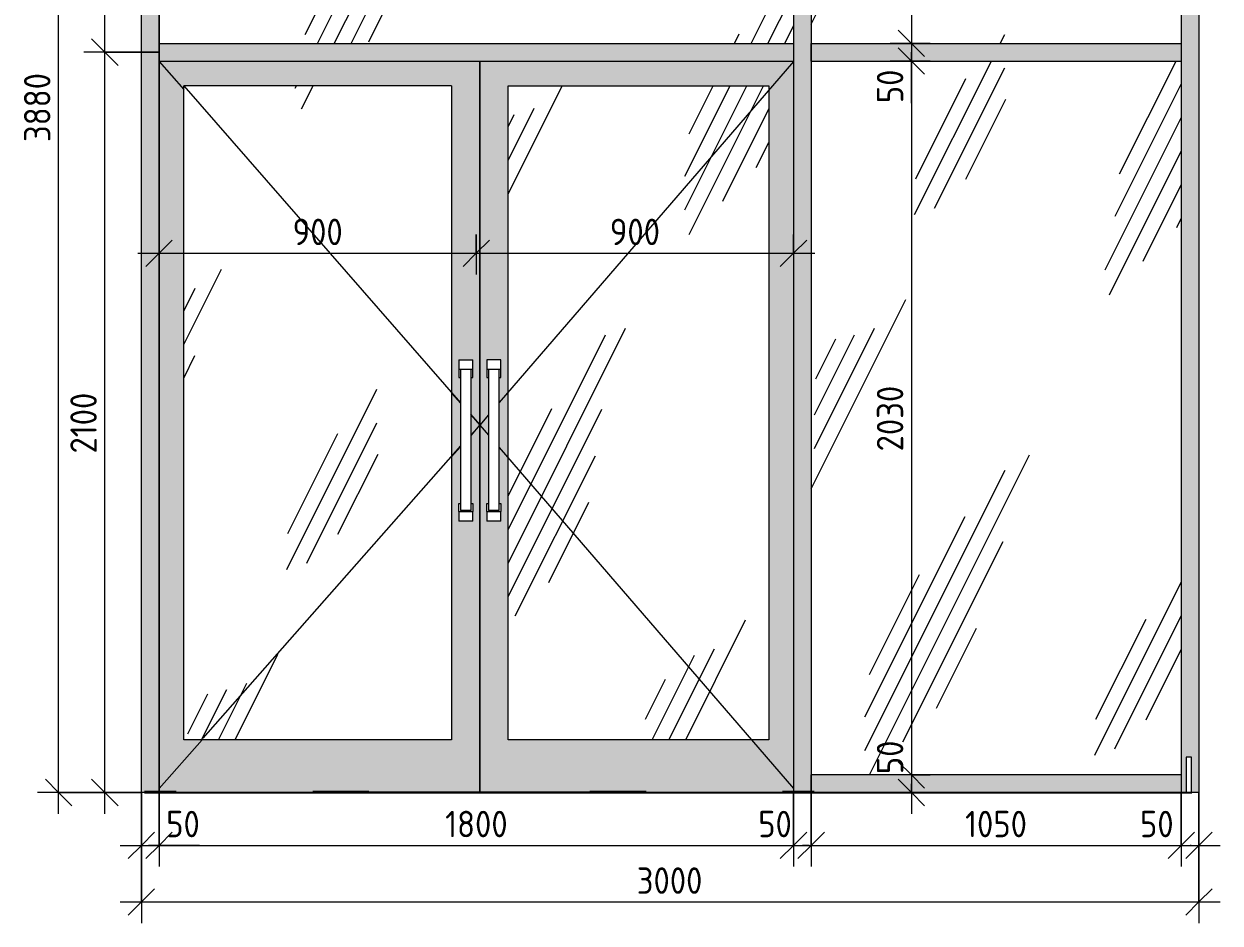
# Model space of a CAD drawing. Header units: millimetres. Extents: x -12093 to 14377, y -395 to 12857.
# Drawn here: x 8097 to 11491, y -370 to 2180 of the extents above; entities that cross this region are included whole.
import ezdxf

# ---------------------------------------------------------------- set-up
doc = ezdxf.new("R2010")
doc.units = ezdxf.units.MM
for name, color, linetype, lineweight in [('A-ANNO-DIMS', 7, 'Continuous', 9), ('A-ANNO-DIMS-50', 7, 'Continuous', 9), ('A-DETL', 7, 'Continuous', 9), ('A-DOOR-1', 7, 'Continuous', 9), ('A-FLOR', 7, 'Continuous', 9), ('A-GENM', 7, 'Continuous', 9), ('A-GLAZ-CURT', 7, 'Continuous', 9), ('A-GLAZ-CWMG', 7, 'Continuous', 9), ('I-WALL', 7, 'Continuous', 9)]:
    doc.layers.add(name, color=color, linetype=linetype, lineweight=lineweight)
for name, color, linetype, lineweight, true_color in [('A-DOOR-GLAZ', 7, 'Continuous', 9, 0x8080ff), ('A-FLOR-1', 7, 'Continuous', 9, 0x787878), ('A-FLOR-FNSH-1', 7, 'Continuous', 25, 0x3c3c3c)]:
    doc.layers.add(name, color=color, linetype=linetype, lineweight=lineweight, true_color=true_color)
doc.styles.add('ISOCPEUR', font='isocpeur.ttf', dxfattribs={"width": 0.9, "height": 75})
doc.dimstyles.new('ISO-1_5', dxfattribs={"dimscale": 304.8, "dimtxt": 74.698588, "dimasz": 0.246063, "dimexe": 0.19685, "dimexo": 0, "dimgap": 0, "dimtad": 1, "dimdec": 0, "dimrnd": 10, "dimzin": 0, "dimdsep": 46, "dimtxsty": 'ISOCPEUR', "dimblk1": 'OBLIQUE', "dimblk2": 'OBLIQUE', "dimsah": 1, "dimcen": 0.09, "dimdle": 0.19685, "dimazin": 0, "dimtfac": 1, "dimtdec": 4, "dimtix": 1, "dimtmove": 0, "dimatfit": 3, "dimfxl": 1, "dimtvp": 1, "dimtolj": 1, "dimtzin": 0, "dimarcsym": 2})
doc.dimstyles.new('ISO-1_5_1', dxfattribs={"dimscale": 304.8, "dimtxt": 74.698588, "dimasz": 0.246063, "dimexe": 0.19685, "dimexo": 0, "dimgap": 0, "dimtad": 1, "dimdec": 0, "dimrnd": 10, "dimzin": 0, "dimdsep": 46, "dimtxsty": 'ISOCPEUR', "dimblk1": 'OBLIQUE', "dimblk2": 'OBLIQUE', "dimsah": 1, "dimcen": 0.09, "dimdle": 0.19685, "dimazin": 0, "dimtfac": 1, "dimtdec": 4, "dimtix": 1, "dimtmove": 1, "dimatfit": 3, "dimfxl": 1, "dimtvp": 1, "dimtolj": 1, "dimtzin": 0, "dimarcsym": 2})
pattern_1 = [(63.435, (-9237.7, 63.5), (-511.17, 1533.5), [635, -381, 635, -381, -807.8]), (63.435, (-9237.7, 63.5), (-511.17, 1533.5), [-2032, 254, -553.8]), (63.435, (-9269.5, 95.2), (-511.17, 1533.5), [508, -635, 381, -381, -934.8]), (63.435, (-9269.5, 95.2), (-511.17, 1533.5), [-1905, 444.5, -490.3]), (63.435, (-9269.5, 190.5), (-511.17, 1533.5), [381, -762, 254, -381, -1061.8]), (63.435, (-9269.5, 190.5), (-511.17, 1533.5), [-1778, 571.5, -490.3]), (63.435, (-9174.2, 95.2), (-511.17, 1533.5), [381, -762, 317.5, -12809.3]), (63.435, (-9079, 190.5), (-511.17, 1533.5), [190.5, -952.5, 127, -12999.8]), (63.435, (-9237.7, 349.2), (-511.17, 1533.5), [127, -952.5, 127, -508, -1125.3]), (63.435, (-9237.7, 349.2), (-511.17, 1533.5), [-1714.5, 317.5, -807.8]), (63.435, (-8666.2, 254), (-511.17, 1533.5), [635, -952.5, 762, -503]), (63.435, (-8666.2, 158.8), (-511.17, 1533.5), [889, -635, 952.5, -376]), (63.435, (-8602.7, 190.5), (-511.17, 1533.5), [1016, -508, 762, -553.8]), (63.435, (-8507.5, 285.8), (-511.17, 1533.5), [635, -889, 508, -807.8]), (63.435, (-8602.7, 476.2), (-511.17, 1533.5), [317.5, -1270, 381, -871.3]), (63.435, (-8412.2, 381), (-511.17, 1533.5), [254, -1270, 254, -1061.8])]

# ---------------------------------------------------------------- blocks, each defined once
blk = doc.blocks.new('Прямоугольный импост - Импост структурный с накладкой - 160мм Темный-30756008-В-10')
at = {"layer": 'A-GLAZ-CWMG'}
blk.add_hatch(color=256, dxfattribs=at).paths.add_polyline_path([(-7950, 0), (-7936, 0), (-7936, 100), (-7921, 100), (-7921, 0), (-7900, 0), (-7900, 2100), (-7950, 2100), (-7950, 40)])
for p, q in [((-7950, 2100), (-7950, 0)), ((-7900, 0), (-7920, 0))]:
    blk.add_line(p, q, dxfattribs=at)
blk = doc.blocks.new('Дверь_Витражная_остекление_ - ДВН_CОШ в витраже-31920700-В-10')
at = {"layer": 'A-DOOR-1'}
h = blk.add_hatch(color=256, dxfattribs=at)
h.paths.add_polyline_path([(-10414.1, 0), (-10414.1, 2), (-9940, 2), (-9940.4, 2075), (-10850, 2075), (-10850, 2), (-10801.3, 2), (-10801.3, 0), (-10773.8, 0)])
h.paths.add_polyline_path([(-10780, 150), (-10780, 2005), (-10020, 2005), (-10020, 150), (-10150.4, 150)])
h.paths.add_polyline_path([(-9962.7, 770), (-10000, 770), (-10000, 820), (-9995, 820), (-9995, 1177.5), (-10000, 1177.5), (-10000, 1227.5), (-9960, 1227.5), (-9960, 1177.5), (-9965, 1177.5), (-9965, 820), (-9960, 820), (-9960, 770), (-9960.7, 770)])
h = blk.add_hatch(color=256, dxfattribs=at)
h.paths.add_polyline_path([(-9126.2, 0), (-9081.3, 0), (-9081.3, 2), (-9050, 2), (-9050, 2075), (-9940, 2075), (-9940, 2), (-9468.5, 2), (-9468.5, 0), (-9400.1, 0)])
h.paths.add_polyline_path([(-9120, 150), (-9860, 150), (-9860, 2005), (-9120, 2005), (-9120, 1939.7)])
h.paths.add_polyline_path([(-9910, 770), (-9920, 770), (-9920, 820), (-9915, 820), (-9915, 1177.5), (-9920, 1177.5), (-9920, 1227.5), (-9880, 1227.5), (-9880, 1177.5), (-9885, 1177.5), (-9885, 820), (-9880, 820), (-9880, 770), (-9905.2, 770)])
h = blk.add_hatch(dxfattribs=at)
h.set_pattern_fill('FP_7', color=256, style=0, pattern_type=2)
h.set_pattern_definition(pattern_1)
h.paths.add_polyline_path([(-10020, 150), (-10020, 2005), (-10780, 2005), (-10780, 150), (-10150.4, 150)])
h = blk.add_hatch(dxfattribs=at)
h.set_pattern_fill('FP_7', color=256, style=0, pattern_type=2)
h.set_pattern_definition(pattern_1)
h.paths.add_polyline_path([(-9860, 150), (-9120, 150), (-9120, 2005), (-9860, 2005), (-9860, 484.2)])
for p, q in [((-10850, 2073.7), (-10780, 1994.3)), ((-9940, 2075), (-9940, 1.9)), ((-9940, 1.9), (-9940, 2075)), ((-9050, 2073.4), (-9885, 1106.2)), ((-9860, 150), (-9860, 2005)), ((-9860, 2005), (-9120, 2005)), ((-9120, 2005), (-9120, 150)), ((-10000, 1227.5), (-10000, 1200)), ((-10000, 1227.5), (-9960, 1227.5)), ((-9960, 1200), (-9960, 1227.5)), ((-9920, 1227.5), (-9920, 1200)), ((-9880, 1227.5), (-9920, 1227.5)), ((-9880, 1200), (-9880, 1227.5)), ((-9960, 1200), (-10000, 1200)), ((-10000, 1200), (-10000, 1177.5)), ((-9995, 1200), (-9995, 800)), ((-9965, 800), (-9965, 1200)), ((-9960, 1177.5), (-9960, 1200)), ((-9880, 1200), (-9920, 1200)), ((-9920, 1200), (-9920, 1177.5)), ((-9915, 1200), (-9915, 800)), ((-9885, 800), (-9885, 1200)), ((-9880, 1177.5), (-9880, 1200)), ((-10000, 1177.5), (-9995, 1177.5)), ((-9965, 1177.5), (-9960, 1177.5)), ((-9920, 1177.5), (-9915, 1177.5)), ((-9885, 1177.5), (-9880, 1177.5)), ((-10020, 1133.2), (-9995, 1104.8)), ((-9965, 1070.8), (-9940, 1042.5)), ((-9915, 1071.5), (-9940, 1042.5)), ((-9940, 1042.5), (-9965, 1014.2)), ((-9940, 1042.5), (-9915, 1013.5)), ((-9995, 980.2), (-10020, 951.8)), ((-9885, 978.8), (-9050, 11.6)), ((-10000, 797.5), (-10000, 820)), ((-10000, 820), (-9995, 820)), ((-9965, 820), (-9960, 820)), ((-9960, 820), (-9960, 797.5)), ((-9920, 797.5), (-9920, 820)), ((-9920, 820), (-9915, 820)), ((-9885, 820), (-9880, 820)), ((-9880, 820), (-9880, 797.5)), ((-10000, 797.5), (-10000, 770)), ((-10000, 797.5), (-9960, 797.5)), ((-9965, 800), (-9995, 800)), ((-9960, 770), (-9960, 797.5)), ((-9920, 797.5), (-9920, 770)), ((-9920, 797.5), (-9880, 797.5)), ((-9885, 800), (-9915, 800)), ((-9880, 770), (-9880, 797.5)), ((-9960, 770), (-10000, 770)), ((-9880, 770), (-9920, 770)), ((-10727.6, 150), (-10850, 11.3)), ((-9120, 150), (-9860, 150))]:
    blk.add_line(p, q, dxfattribs=at)
at = {"layer": 'A-DOOR-GLAZ'}
for p, q in [((-10020, 2005), (-10780, 2005)), ((-10780, 150), (-10780, 2005)), ((-10020, 2005), (-10020, 150)), ((-10020, 150), (-10780, 150))]:
    blk.add_line(p, q, dxfattribs=at)
blk = doc.blocks.new('Прямоугольный импост - Импост структурный с накладкой - 160мм Темный-31915521-В-10')
at = {"layer": 'A-GLAZ-CWMG'}
blk.add_hatch(color=256, dxfattribs=at).paths.add_polyline_path([(-10900, 0), (-10891.3, 0), (-10891.3, 2), (-10850, 2), (-10850, 2100), (-10900, 2100), (-10900, 2)])
for p, q in [((-10850, 2100), (-10850, 2)), ((-10891.3, 0), (-10900, 0))]:
    blk.add_line(p, q, dxfattribs=at)
blk = doc.blocks.new('Системная панель - Стекло - 40мм-31920837-В-10')
at = {"layer": 'A-GLAZ-CURT'}
h = blk.add_hatch(dxfattribs=at)
h.set_pattern_fill('FP_7', color=256, style=0, pattern_type=2)
h.set_pattern_definition(pattern_1)
h.paths.add_polyline_path([(-7950, 50), (-7950, 2075), (-9000, 2075), (-9000, 50)])
blk = doc.blocks.new('Прямоугольный импост - Импост структурный с накладкой - 160мм Темный-31920697-В-10')
at = {"layer": 'A-GLAZ-CWMG'}
blk.add_hatch(color=256, dxfattribs=at).paths.add_polyline_path([(-7950, 0), (-7950, 50), (-9000, 50), (-9000, 2), (-8991.3, 2), (-8991.3, 0)])
for p, q in [((-9000, 2), (-9000, 50)), ((-7950, 50), (-9000, 50)), ((-7950, 50), (-7950, 0))]:
    blk.add_line(p, q, dxfattribs=at)
blk = doc.blocks.new('Прямоугольный импост - Импост структурный с накладкой - 160мм Темный-30755591-В-10')
at = {"layer": 'A-GLAZ-CWMG'}
blk.add_hatch(color=256, dxfattribs=at).paths.add_polyline_path([(-9050, 2), (-9000, 2), (-9000, 2100), (-9050, 2100), (-9050, 18.8)])
for p, q in [((-9050, 2100), (-9050, 2)), ((-9000, 2100), (-9000, 2))]:
    blk.add_line(p, q, dxfattribs=at)
blk = doc.blocks.new('Плинтус - Плинтус керамогранит бежевый-32865251-В-10')
at = {"layer": 'A-GENM'}
for p, q in [((-7921, 100), (-7936, 100)), ((-7936, 100), (-7936, 0)), ((-7921, 0), (-7921, 100)), ((-7936, 0), (-7921, 0))]:
    blk.add_line(p, q, dxfattribs=at)
blk = doc.blocks.new('Системная панель - Стекло - 40мм-32772032-В-10')
at = {"layer": 'A-GLAZ-CURT'}
h = blk.add_hatch(dxfattribs=at)
h.set_pattern_fill('FP_7', color=256, style=0, pattern_type=2)
h.set_pattern_definition(pattern_1)
h.paths.add_polyline_path([(-9400.1, 2125), (-9050, 2125), (-9050, 3475), (-10850, 3475), (-10850, 2125)])
blk = doc.blocks.new('Системная панель - Стекло - 40мм-32772033-В-10')
at = {"layer": 'A-GLAZ-CURT'}
h = blk.add_hatch(dxfattribs=at)
h.set_pattern_fill('FP_7', color=256, style=0, pattern_type=2)
h.set_pattern_definition(pattern_1)
h.paths.add_polyline_path([(-9000, 2125), (-7950, 2125), (-7950, 3475), (-9000, 3475), (-9000, 2910.1)])
blk = doc.blocks.new('Прямоугольный импост - Импост структурный с накладкой - 160мм Темный-32352607-В-10')
at = {"layer": 'A-GLAZ-CWMG'}
blk.add_hatch(color=256, dxfattribs=at).paths.add_polyline_path([(-7950, 2100), (-7900, 2100), (-7900, 3500), (-7950, 3500), (-7950, 2115)])
blk.add_line((-7950, 3500), (-7950, 2100), dxfattribs=at)
blk = doc.blocks.new('Прямоугольный импост - Импост структурный с накладкой - 160мм-31915517-В-10')
at = {"layer": 'A-GLAZ-CWMG'}
for p, q in [((-10900, 2100), (-10850, 2100)), ((-10850, 2), (-10850, 2100)), ((-10891.3, 0), (-10900, 0))]:
    blk.add_line(p, q, dxfattribs=at)
blk = doc.blocks.new('Прямоугольный импост - Импост структурный с накладкой - 160мм Темный-31920698-В-10')
at = {"layer": 'A-GLAZ-CWMG'}
blk.add_hatch(color=256, dxfattribs=at).paths.add_polyline_path([(-10780, 2075), (-9050, 2075), (-9050, 2125), (-10850, 2125), (-10850, 2075)])
for p, q in [((-10850, 2075), (-10850, 2125)), ((-10850, 2125), (-9050, 2125)), ((-9050, 2125), (-9050, 2075)), ((-10850, 2075), (-9050, 2075))]:
    blk.add_line(p, q, dxfattribs=at)
blk = doc.blocks.new('Прямоугольный импост - Импост структурный с накладкой - 160мм Темный-31920699-В-10')
at = {"layer": 'A-GLAZ-CWMG'}
blk.add_hatch(color=256, dxfattribs=at).paths.add_polyline_path([(-7950, 2075), (-7950, 2125), (-9000, 2125), (-9000, 2075)])
for p, q in [((-9000, 2075), (-9000, 2125)), ((-9000, 2125), (-7950, 2125)), ((-7950, 2125), (-7950, 2075)), ((-9000, 2075), (-7950, 2075))]:
    blk.add_line(p, q, dxfattribs=at)
blk = doc.blocks.new('Прямоугольный импост - Импост структурный с накладкой - 160мм Темный-32352604-В-10')
at = {"layer": 'A-GLAZ-CWMG'}
blk.add_hatch(color=256, dxfattribs=at).paths.add_polyline_path([(-9039.4, 2100), (-9000, 2100), (-9000, 3500), (-9050, 3500), (-9050, 2100), (-9040, 2100)])
for p, q in [((-9050, 3500), (-9050, 2100)), ((-9000, 3500), (-9000, 2100))]:
    blk.add_line(p, q, dxfattribs=at)
blk = doc.blocks.new('Прямоугольный импост - Импост структурный с накладкой - 160мм Темный-V3-В-10')
at = {"layer": 'A-GLAZ-CWMG'}
blk.add_hatch(color=256, dxfattribs=at).paths.add_polyline_path([(-10875, 2100), (-10850, 2100), (-10850, 3500), (-10900, 3500), (-10900, 2100)])
blk.add_line((-10850, 3500), (-10850, 2100), dxfattribs=at)
blk = doc.blocks.new('Прямоугольный импост - Импост структурный с накладкой - 160мм Темный-32772042-В-10')
at = {"layer": 'A-GLAZ-CWMG'}
for q in [(-10850, 3500), (-10900, 2100)]:
    blk.add_line((-10850, 2100), q, dxfattribs=at)
blk = doc.blocks.new('DIMBLOCK117-В-10')
at = {"layer": 'A-ANNO-DIMS-50', "lineweight": 20}
for p, q in [((8327.1, 2100), (8289.6, 2137.5)), ((8327.1, 2100), (8364.6, 2062.5)), ((8327.1, 0), (8289.6, 37.5)), ((8327.1, 0), (8364.6, -37.5))]:
    blk.add_line(p, q, dxfattribs=at)
at = {"layer": 'A-ANNO-DIMS-50'}
for p, q in [((8430.8, 2100), (8267.1, 2100)), ((8327.1, -60), (8327.1, 2100)), ((8327.1, 2100), (8430.8, 2100)), ((8430.8, 0), (8267.1, 0)), ((8327.1, 0), (8430.8, 0))]:
    blk.add_line(p, q, dxfattribs=at)
at = {"layer": 'A-ANNO-DIMS-50', "color": 0, "insert": (8229.1, 961.7), "char_height": 75, "width": 212.029, "attachment_point": 1, "rotation": 90, "line_spacing_factor": 1.149209, "style": 'ISOCPEUR'}
blk.add_mtext('2100', dxfattribs=at)
blk = doc.blocks.new('_Oblique')
at = {"color": 0, "linetype": 'ByBlock', "lineweight": -2}
blk.add_line((-0.5, -0.5), (0.5, 0.5), dxfattribs=at)
blk = doc.blocks.new('DIMBLOCK118-В-10')
at = {"layer": 'A-ANNO-DIMS-50', "lineweight": 20}
for p, q in [((8327.1, 3525), (8289.6, 3562.5)), ((8327.1, 3525), (8364.6, 3487.5)), ((8327.1, 2100), (8289.6, 2137.5)), ((8327.1, 2100), (8364.6, 2062.5))]:
    blk.add_line(p, q, dxfattribs=at)
at = {"layer": 'A-ANNO-DIMS-50'}
for p, q in [((8480.8, 3525), (8267.1, 3525)), ((8327.1, 2100), (8327.1, 3525)), ((8327.1, 3525), (8480.8, 3525)), ((8430.8, 2100), (8267.1, 2100)), ((8327.1, 2100), (8430.8, 2100))]:
    blk.add_line(p, q, dxfattribs=at)
at = {"layer": 'A-ANNO-DIMS-50', "color": 0, "insert": (8229.1, 2720.6), "char_height": 75, "width": 220.648, "attachment_point": 1, "rotation": 90, "line_spacing_factor": 1.149209, "style": 'ISOCPEUR'}
blk.add_mtext('1430', dxfattribs=at)
blk = doc.blocks.new('DIMBLOCK123-В-10')
at = {"layer": 'A-ANNO-DIMS-50'}
for p, q in [((8480.8, 1582.7), (8480.8, 1469.7)), ((8480.8, 1529.7), (8480.8, 1582.7)), ((9380.8, 1582.7), (9380.8, 1469.7)), ((9380.8, 1529.7), (9380.8, 1582.7)), ((8420.8, 1529.7), (9380.8, 1529.7))]:
    blk.add_line(p, q, dxfattribs=at)
at = {"layer": 'A-ANNO-DIMS-50', "lineweight": 20}
for p, q in [((8480.8, 1529.7), (8518.3, 1567.2)), ((9380.8, 1529.7), (9418.3, 1567.2)), ((8480.8, 1529.7), (8443.3, 1492.2)), ((9380.8, 1529.7), (9343.3, 1492.2))]:
    blk.add_line(p, q, dxfattribs=at)
at = {"layer": 'A-ANNO-DIMS-50', "color": 0, "insert": (8859.7, 1627.7), "char_height": 75, "width": 170.658, "attachment_point": 1, "line_spacing_factor": 1.149209, "style": 'ISOCPEUR'}
blk.add_mtext('900', dxfattribs=at)
blk = doc.blocks.new('DIMBLOCK124-В-10')
at = {"layer": 'A-ANNO-DIMS-50'}
for p, q in [((9380.8, 1582.7), (9380.8, 1469.7)), ((9380.8, 1529.7), (9380.8, 1582.7)), ((10280.8, 1582.7), (10280.8, 1469.7)), ((10280.8, 1529.7), (10280.8, 1582.7)), ((9380.8, 1529.7), (10340.8, 1529.7))]:
    blk.add_line(p, q, dxfattribs=at)
at = {"layer": 'A-ANNO-DIMS-50', "lineweight": 20}
for p, q in [((9380.8, 1529.7), (9418.3, 1567.2)), ((10280.8, 1529.7), (10318.3, 1567.2)), ((9380.8, 1529.7), (9343.3, 1492.2)), ((10280.8, 1529.7), (10243.3, 1492.2))]:
    blk.add_line(p, q, dxfattribs=at)
at = {"layer": 'A-ANNO-DIMS-50', "color": 0, "insert": (9759.7, 1627.7), "char_height": 75, "width": 170.658, "attachment_point": 1, "line_spacing_factor": 1.149209, "style": 'ISOCPEUR'}
blk.add_mtext('900', dxfattribs=at)
blk = doc.blocks.new('DIMBLOCK126-В-10')
at = {"layer": 'A-ANNO-DIMS-50', "lineweight": 20}
for p, q in [((10615.1, 3830), (10577.6, 3867.5)), ((10615.1, 3830), (10652.6, 3792.5)), ((10615.1, 2125), (10577.6, 2162.5)), ((10615.1, 2125), (10652.6, 2087.5))]:
    blk.add_line(p, q, dxfattribs=at)
at = {"layer": 'A-ANNO-DIMS-50'}
for p, q in [((10668.1, 3830), (10555.1, 3830)), ((10615.1, 3830), (10615.1, 2125)), ((10615.1, 3830), (10668.1, 3830)), ((10668.1, 2125), (10555.1, 2125)), ((10615.1, 2125), (10668.1, 2125))]:
    blk.add_line(p, q, dxfattribs=at)
at = {"layer": 'A-ANNO-DIMS-50', "color": 0, "insert": (10517.1, 2895.6), "char_height": 75, "width": 196.515, "attachment_point": 1, "rotation": 90, "line_spacing_factor": 1.149209, "style": 'ISOCPEUR'}
blk.add_mtext('1710', dxfattribs=at)
blk = doc.blocks.new('DIMBLOCK127-В-10')
at = {"layer": 'A-ANNO-DIMS-50', "lineweight": 20}
for p, q in [((10615.1, 2125), (10577.6, 2162.5)), ((10615.1, 2075), (10577.6, 2112.5)), ((10615.1, 2125), (10652.6, 2087.5)), ((10615.1, 2075), (10652.6, 2037.5))]:
    blk.add_line(p, q, dxfattribs=at)
at = {"layer": 'A-ANNO-DIMS-50'}
for p, q in [((10668.1, 2125), (10555.1, 2125)), ((10615.1, 2125), (10615.1, 2075)), ((10615.1, 2125), (10668.1, 2125)), ((10668.1, 2075), (10555.1, 2075)), ((10615.1, 2100.1), (10615.1, 2100)), ((10615.1, 1955.3), (10615.1, 2100.1)), ((10615.1, 2075), (10668.1, 2075))]:
    blk.add_line(p, q, dxfattribs=at)
at = {"layer": 'A-ANNO-DIMS-50', "color": 0, "insert": (10517.1, 1955.3), "char_height": 75, "width": 113.772, "attachment_point": 1, "rotation": 90, "line_spacing_factor": 1.149209, "style": 'ISOCPEUR'}
blk.add_mtext('50', dxfattribs=at)
blk = doc.blocks.new('DIMBLOCK128-В-10')
at = {"layer": 'A-ANNO-DIMS-50', "lineweight": 20}
for p, q in [((10615.1, 2075), (10577.6, 2112.5)), ((10615.1, 2075), (10652.6, 2037.5)), ((10615.1, 50), (10577.6, 87.5)), ((10615.1, 50), (10652.6, 12.5))]:
    blk.add_line(p, q, dxfattribs=at)
at = {"layer": 'A-ANNO-DIMS-50'}
for p, q in [((10668.1, 2075), (10555.1, 2075)), ((10615.1, 2075), (10615.1, 50)), ((10615.1, 2075), (10668.1, 2075)), ((10668.1, 50), (10555.1, 50)), ((10615.1, 50), (10668.1, 50))]:
    blk.add_line(p, q, dxfattribs=at)
at = {"layer": 'A-ANNO-DIMS-50', "color": 0, "insert": (10517.1, 967.7), "char_height": 75, "width": 227.543, "attachment_point": 1, "rotation": 90, "line_spacing_factor": 1.149209, "style": 'ISOCPEUR'}
blk.add_mtext('2030', dxfattribs=at)
blk = doc.blocks.new('DIMBLOCK129-В-10')
at = {"layer": 'A-ANNO-DIMS-50'}
for p, q in [((10615.1, 146.9), (10615.1, 2.1)), ((10668.1, 50), (10555.1, 50)), ((10615.1, 50), (10615.1, -60)), ((10615.1, 50), (10668.1, 50)), ((10668.1, 0), (10555.1, 0)), ((10615.1, 2.1), (10615.1, 25)), ((10615.1, 0), (10668.1, 0))]:
    blk.add_line(p, q, dxfattribs=at)
at = {"layer": 'A-ANNO-DIMS-50', "lineweight": 20}
for p, q in [((10615.1, 50), (10577.6, 87.5)), ((10615.1, 0), (10577.6, 37.5)), ((10615.1, 50), (10652.6, 12.5)), ((10615.1, 0), (10652.6, -37.5))]:
    blk.add_line(p, q, dxfattribs=at)
at = {"layer": 'A-ANNO-DIMS-50', "color": 0, "insert": (10517.1, 52.1), "char_height": 75, "width": 113.772, "attachment_point": 1, "rotation": 90, "line_spacing_factor": 1.149209, "style": 'ISOCPEUR'}
blk.add_mtext('50', dxfattribs=at)
blk = doc.blocks.new('DIMBLOCK130-В-10')
at = {"layer": 'A-ANNO-DIMS-50'}
for p, q in [((8195.7, -60), (8195.7, 3940)), ((8420.9, 3880), (8135.7, 3880)), ((8195.7, 3880), (8420.9, 3880)), ((8430.8, 0), (8135.7, 0)), ((8195.7, 0), (8430.8, 0))]:
    blk.add_line(p, q, dxfattribs=at)
at = {"layer": 'A-ANNO-DIMS-50', "lineweight": 20}
for p, q in [((8195.7, 3880), (8158.2, 3917.5)), ((8195.7, 3880), (8233.2, 3842.5)), ((8195.7, 0), (8158.2, 37.5)), ((8195.7, 0), (8233.2, -37.5))]:
    blk.add_line(p, q, dxfattribs=at)
at = {"layer": 'A-ANNO-DIMS-50', "color": 0, "insert": (8097.7, 1845.2), "char_height": 75, "width": 227.543, "attachment_point": 1, "rotation": 90, "line_spacing_factor": 1.149209, "style": 'ISOCPEUR'}
blk.add_mtext('3880', dxfattribs=at)
blk = doc.blocks.new('DIMBLOCK131-В-10')
at = {"layer": 'A-ANNO-DIMS-50'}
for p, q in [((8430.8, 0), (8430.8, -209.8)), ((8430.8, -149.8), (8430.8, 0)), ((8480.8, 0), (8480.8, -209.8)), ((8480.8, -149.8), (8480.8, 0)), ((8370.8, -149.8), (8480.8, -149.8)), ((8451, -149.8), (8455.8, -149.8)), ((8595.8, -149.8), (8451, -149.8))]:
    blk.add_line(p, q, dxfattribs=at)
at = {"layer": 'A-ANNO-DIMS-50', "lineweight": 20}
for p, q in [((8430.8, -149.8), (8468.3, -112.3)), ((8480.8, -149.8), (8518.3, -112.3)), ((8430.8, -149.8), (8393.3, -187.3)), ((8480.8, -149.8), (8443.3, -187.3))]:
    blk.add_line(p, q, dxfattribs=at)
at = {"layer": 'A-ANNO-DIMS-50', "color": 0, "insert": (8501, -51.8), "char_height": 75, "width": 113.772, "attachment_point": 1, "line_spacing_factor": 1.149209, "style": 'ISOCPEUR'}
blk.add_mtext('50', dxfattribs=at)
blk = doc.blocks.new('DIMBLOCK132-В-10')
at = {"layer": 'A-ANNO-DIMS-50'}
for p, q in [((8480.8, 0), (8480.8, -209.8)), ((8480.8, -149.8), (8480.8, 0)), ((10280.8, 0), (10280.8, -209.8)), ((10280.8, -149.8), (10280.8, 0)), ((8480.8, -149.8), (10280.8, -149.8))]:
    blk.add_line(p, q, dxfattribs=at)
at = {"layer": 'A-ANNO-DIMS-50', "lineweight": 20}
for p, q in [((8480.8, -149.8), (8518.3, -112.3)), ((10280.8, -149.8), (10318.3, -112.3)), ((8480.8, -149.8), (8443.3, -187.3)), ((10280.8, -149.8), (10243.3, -187.3))]:
    blk.add_line(p, q, dxfattribs=at)
at = {"layer": 'A-ANNO-DIMS-50', "color": 0, "insert": (9292.5, -51.8), "char_height": 75, "width": 212.029, "attachment_point": 1, "line_spacing_factor": 1.149209, "style": 'ISOCPEUR'}
blk.add_mtext('1800', dxfattribs=at)
blk = doc.blocks.new('DIMBLOCK133-В-10')
at = {"layer": 'A-ANNO-DIMS-50'}
for p, q in [((10280.8, 0), (10280.8, -209.8)), ((10280.8, -149.8), (10280.8, 0)), ((10330.8, 0), (10330.8, -209.8)), ((10330.8, -149.8), (10330.8, 0)), ((10180.5, -149.8), (10325.3, -149.8)), ((10280.8, -149.8), (10330.8, -149.8)), ((10325.3, -149.8), (10305.8, -149.8))]:
    blk.add_line(p, q, dxfattribs=at)
at = {"layer": 'A-ANNO-DIMS-50', "lineweight": 20}
for p, q in [((10280.8, -149.8), (10318.3, -112.3)), ((10330.8, -149.8), (10368.3, -112.3)), ((10280.8, -149.8), (10243.3, -187.3)), ((10330.8, -149.8), (10293.3, -187.3))]:
    blk.add_line(p, q, dxfattribs=at)
at = {"layer": 'A-ANNO-DIMS-50', "color": 0, "insert": (10180.5, -51.8), "char_height": 75, "width": 113.772, "attachment_point": 1, "line_spacing_factor": 1.149209, "style": 'ISOCPEUR'}
blk.add_mtext('50', dxfattribs=at)
blk = doc.blocks.new('DIMBLOCK134-В-10')
at = {"layer": 'A-ANNO-DIMS-50'}
for p, q in [((10330.8, 0), (10330.8, -209.8)), ((10330.8, -149.8), (10330.8, 0)), ((11380.8, 0), (11380.8, -209.8)), ((11380.8, -149.8), (11380.8, 0)), ((10330.8, -149.8), (11380.8, -149.8))]:
    blk.add_line(p, q, dxfattribs=at)
at = {"layer": 'A-ANNO-DIMS-50', "lineweight": 20}
for p, q in [((10330.8, -149.8), (10368.3, -112.3)), ((11380.8, -149.8), (11418.3, -112.3)), ((10330.8, -149.8), (10293.3, -187.3)), ((11380.8, -149.8), (11343.3, -187.3))]:
    blk.add_line(p, q, dxfattribs=at)
at = {"layer": 'A-ANNO-DIMS-50', "color": 0, "insert": (10767.5, -51.8), "char_height": 75, "width": 212.029, "attachment_point": 1, "line_spacing_factor": 1.149209, "style": 'ISOCPEUR'}
blk.add_mtext('1050', dxfattribs=at)
blk = doc.blocks.new('DIMBLOCK135-В-10')
at = {"layer": 'A-ANNO-DIMS-50'}
for p, q in [((11380.8, 0), (11380.8, -209.8)), ((11380.8, -149.8), (11380.8, 0)), ((11430.8, 0), (11430.8, -209.8)), ((11430.8, -149.8), (11430.8, 0)), ((11263.6, -149.8), (11408.4, -149.8)), ((11380.8, -149.8), (11490.8, -149.8)), ((11408.4, -149.8), (11405.8, -149.8))]:
    blk.add_line(p, q, dxfattribs=at)
at = {"layer": 'A-ANNO-DIMS-50', "lineweight": 20}
for p, q in [((11380.8, -149.8), (11418.3, -112.3)), ((11430.8, -149.8), (11468.3, -112.3)), ((11380.8, -149.8), (11343.3, -187.3)), ((11430.8, -149.8), (11393.3, -187.3))]:
    blk.add_line(p, q, dxfattribs=at)
at = {"layer": 'A-ANNO-DIMS-50', "color": 0, "insert": (11263.6, -51.8), "char_height": 75, "width": 113.772, "attachment_point": 1, "line_spacing_factor": 1.149209, "style": 'ISOCPEUR'}
blk.add_mtext('50', dxfattribs=at)
blk = doc.blocks.new('DIMBLOCK136-В-10')
at = {"layer": 'A-ANNO-DIMS-50'}
for p, q in [((11430.8, 0), (11430.8, -370.2)), ((11430.8, -310.2), (11430.8, 0)), ((8430.8, 0), (8430.8, -370.2)), ((8430.8, -310.2), (8430.8, 0)), ((8370.8, -310.2), (11490.8, -310.2))]:
    blk.add_line(p, q, dxfattribs=at)
at = {"layer": 'A-ANNO-DIMS-50', "lineweight": 20}
for p, q in [((8430.8, -310.2), (8468.3, -272.7)), ((11430.8, -310.2), (11468.3, -272.7)), ((8430.8, -310.2), (8393.3, -347.7)), ((11430.8, -310.2), (11393.3, -347.7))]:
    blk.add_line(p, q, dxfattribs=at)
at = {"layer": 'A-ANNO-DIMS-50', "color": 0, "insert": (9836, -212.2), "char_height": 75, "width": 227.543, "attachment_point": 1, "line_spacing_factor": 1.149209, "style": 'ISOCPEUR'}
blk.add_mtext('3000', dxfattribs=at)

msp = doc.modelspace()

# ---------------------------------------------------------------- hatches: boundary and pattern name
at = {"layer": 'A-FLOR'}
for points in [[(8450.8, -0.1), (8450.8, 0), (8440.8, -0.1)], [(9146.4, 0), (9389.5, 0.2), (9389.5, 2), (9076.4, 2), (9076.4, 0)], [(9422.2, 0), (9702.6, 0), (9702.6, 2), (9389.5, 2), (9389.5, 0), (9390.8, 0)]]:
    msp.add_hatch(color=256, dxfattribs=at).paths.add_polyline_path(points)
at = {"layer": 'A-FLOR-1'}
h = msp.add_hatch(color=256, dxfattribs=at)
h.paths.add_polyline_path([(9862.4, 0), (9862.4, 2), (9702.6, 2), (9702.6, 0)])
h.paths.add_polyline_path([(10249.5, 0), (10339.5, 0), (10339.5, 2), (10249.5, 2)])
h.paths.add_polyline_path([(8480.8, 0), (8529.5, 0), (8529.5, 2), (8439.5, 2), (8439.5, 0), (8470.8, 0)])
h.paths.add_polyline_path([(8916.7, 0), (9076.4, 0), (9076.4, 2), (8916.7, 2)])

# ---------------------------------------------------------------- linework, layer by layer
at = {"layer": 'A-DETL'}
for p, q in [((8550.8, 2005), (9336.4, 1105.4)), ((9364.3, 1073), (9390.4, 1042.8)), ((9390.4, 1042.8), (9365.6, 1013)), ((9335.9, 983.2), (8604.8, 154.7))]:
    msp.add_line(p, q, dxfattribs=at)
at = {"layer": 'A-FLOR'}
for p, q in [((9076.4, 2), (9702.6, 2)), ((9389.5, 2), (9389.5, 0)), ((11431.4, -0.1), (8430.1, -0.1))]:
    msp.add_line(p, q, dxfattribs=at)
at = {"layer": 'A-FLOR-FNSH-1'}
for p, q in [((8529.5, 2), (8439.5, 2)), ((8439.5, 2), (8439.5, 0)), ((8439.5, 0), (11410.8, 0)), ((8450.8, 0), (8450.8, -1)), ((8529.5, 0), (8529.5, 2)), ((9076.4, 2), (8916.7, 2)), ((8916.7, 2), (8916.7, 0)), ((9076.4, 0), (9076.4, 2)), ((9862.4, 2), (9702.6, 2)), ((9702.6, 2), (9702.6, 0)), ((9862.4, 0), (9862.4, 2)), ((10339.5, 2), (10249.5, 2)), ((10249.5, 2), (10249.5, 0)), ((10339.5, 0), (10339.5, 2)), ((11410.8, -1), (11410.8, 0))]:
    msp.add_line(p, q, dxfattribs=at)
at = {"layer": 'I-WALL'}
for p, q in [((8430.8, -1), (8430.8, 3880)), ((11430.8, 3880), (11430.8, -1))]:
    msp.add_line(p, q, dxfattribs=at)

# ---------------------------------------------------------------- block references
at = {"layer": 'A-DOOR-1'}
msp.add_blockref('Дверь_Витражная_остекление_ - ДВН_CОШ в витраже-31920700-В-10', (19330.8, 0), dxfattribs=at)
at = {"layer": 'A-GENM'}
msp.add_blockref('Плинтус - Плинтус керамогранит бежевый-32865251-В-10', (19330.8, 0), dxfattribs=at)
at = {"layer": 'A-GLAZ-CURT'}
for name in ['Системная панель - Стекло - 40мм-32772032-В-10', 'Системная панель - Стекло - 40мм-32772033-В-10', 'Системная панель - Стекло - 40мм-31920837-В-10']:
    msp.add_blockref(name, (19330.8, 0), dxfattribs=at)
at = {"layer": 'A-GLAZ-CWMG'}
for name in ['Прямоугольный импост - Импост структурный с накладкой - 160мм Темный-V3-В-10', 'Прямоугольный импост - Импост структурный с накладкой - 160мм Темный-32772042-В-10', 'Прямоугольный импост - Импост структурный с накладкой - 160мм Темный-32352604-В-10', 'Прямоугольный импост - Импост структурный с накладкой - 160мм Темный-32352607-В-10', 'Прямоугольный импост - Импост структурный с накладкой - 160мм Темный-31920698-В-10', 'Прямоугольный импост - Импост структурный с накладкой - 160мм Темный-31920699-В-10', 'Прямоугольный импост - Импост структурный с накладкой - 160мм Темный-31915521-В-10', 'Прямоугольный импост - Импост структурный с накладкой - 160мм-31915517-В-10', 'Прямоугольный импост - Импост структурный с накладкой - 160мм Темный-30755591-В-10', 'Прямоугольный импост - Импост структурный с накладкой - 160мм Темный-30756008-В-10', 'Прямоугольный импост - Импост структурный с накладкой - 160мм Темный-31920697-В-10']:
    msp.add_blockref(name, (19330.8, 0), dxfattribs=at)

# ---------------------------------------------------------------- dimensions: what is measured, and where the dimension line sits
at = {"layer": 'A-ANNO-DIMS'}
for base, p1, p2, override, picture, middle in [((8195.7, 3880), (8430.8, 0), (8420.9, 3880), {"dimpost": '<>', "dimfxl": 3880.012686}, 'DIMBLOCK130-В-10', (8158.2, 1940)), ((10615.1, 2125), (10668.1, 3830), (10668.1, 2125), {"dimpost": '<>', "dimfxl": 1705}, 'DIMBLOCK126-В-10', (10577.6, 2977.5)), ((8327.1, 3525), (8430.8, 2100), (8480.8, 3525), {"dimpost": '<>', "dimfxl": 1425.876923}, 'DIMBLOCK118-В-10', (8289.6, 2812.5)), ((8327.1, 2100), (8430.8, 0), (8430.8, 2100), {"dimpost": '<>', "dimfxl": 2100}, 'DIMBLOCK117-В-10', (8289.6, 1050)), ((10615.1, 50), (10668.1, 2075), (10668.1, 50), {"dimpost": '<>', "dimfxl": 2025}, 'DIMBLOCK128-В-10', (10577.6, 1062.5))]:
    dim = msp.add_linear_dim(base=base, p1=p1, p2=p2, angle=90, dimstyle='ISO-1_5', override=override, dxfattribs=at)
    dim.commit()
    dim.dimension.update_dxf_attribs({"geometry": picture, "text_midpoint": middle})
for base, p1, p2, picture, middle in [((10615.1, 2075), (10668.1, 2125), (10668.1, 2075), 'DIMBLOCK127-В-10', (10567.1, 2012.2)), ((10615.1, 0), (10668.1, 50), (10668.1, 0), 'DIMBLOCK129-В-10', (10567.1, 109))]:
    dim = msp.add_linear_dim(base=base, p1=p1, p2=p2, angle=90, dimstyle='ISO-1_5_1', override={"dimpost": '<>', "dimfxl": 50}, dxfattribs=at)
    dim.commit()
    dim.dimension.update_dxf_attribs({"geometry": picture, "text_midpoint": middle, "dimtype": 160, "text_rotation": 90})
for base, p1, p2, override, picture, middle in [((9380.8, 1529.7), (8480.8, 1582.7), (9380.8, 1582.7), {"dimpost": '<>', "dimfxl": 900}, 'DIMBLOCK123-В-10', (8930.8, 1567.2)), ((10280.8, 1529.7), (9380.8, 1582.7), (10280.8, 1582.7), {"dimpost": '<>', "dimfxl": 900}, 'DIMBLOCK124-В-10', (9830.8, 1567.2)), ((11430.8, -310.2), (8430.8, 0), (11430.8, 0), {"dimpost": '<>', "dimfxl": 3000}, 'DIMBLOCK136-В-10', (9930.8, -272.7)), ((10280.8, -149.8), (8480.8, 0), (10280.8, 0), {"dimpost": '<>', "dimfxl": 1800}, 'DIMBLOCK132-В-10', (9380.8, -112.3)), ((11380.8, -149.8), (10330.8, 0), (11380.8, 0), {"dimpost": '<>', "dimfxl": 1050}, 'DIMBLOCK134-В-10', (10855.8, -112.3))]:
    dim = msp.add_linear_dim(base=base, p1=p1, p2=p2, dimstyle='ISO-1_5', override=override, dxfattribs=at)
    dim.commit()
    dim.dimension.update_dxf_attribs({"geometry": picture, "text_midpoint": middle})
for base, p1, p2, picture, middle in [((8480.8, -149.8), (8430.8, 0), (8480.8, 0), 'DIMBLOCK131-В-10', (8557.9, -101.8)), ((10330.8, -149.8), (10280.8, 0), (10330.8, 0), 'DIMBLOCK133-В-10', (10237.4, -101.8)), ((11430.8, -149.8), (11380.8, 0), (11430.8, 0), 'DIMBLOCK135-В-10', (11320.5, -101.8))]:
    dim = msp.add_linear_dim(base=base, p1=p1, p2=p2, dimstyle='ISO-1_5_1', override={"dimpost": '<>', "dimfxl": 50}, dxfattribs=at)
    dim.commit()
    dim.dimension.update_dxf_attribs({"geometry": picture, "text_midpoint": middle, "dimtype": 160})

doc.saveas('drawing.dxf')
